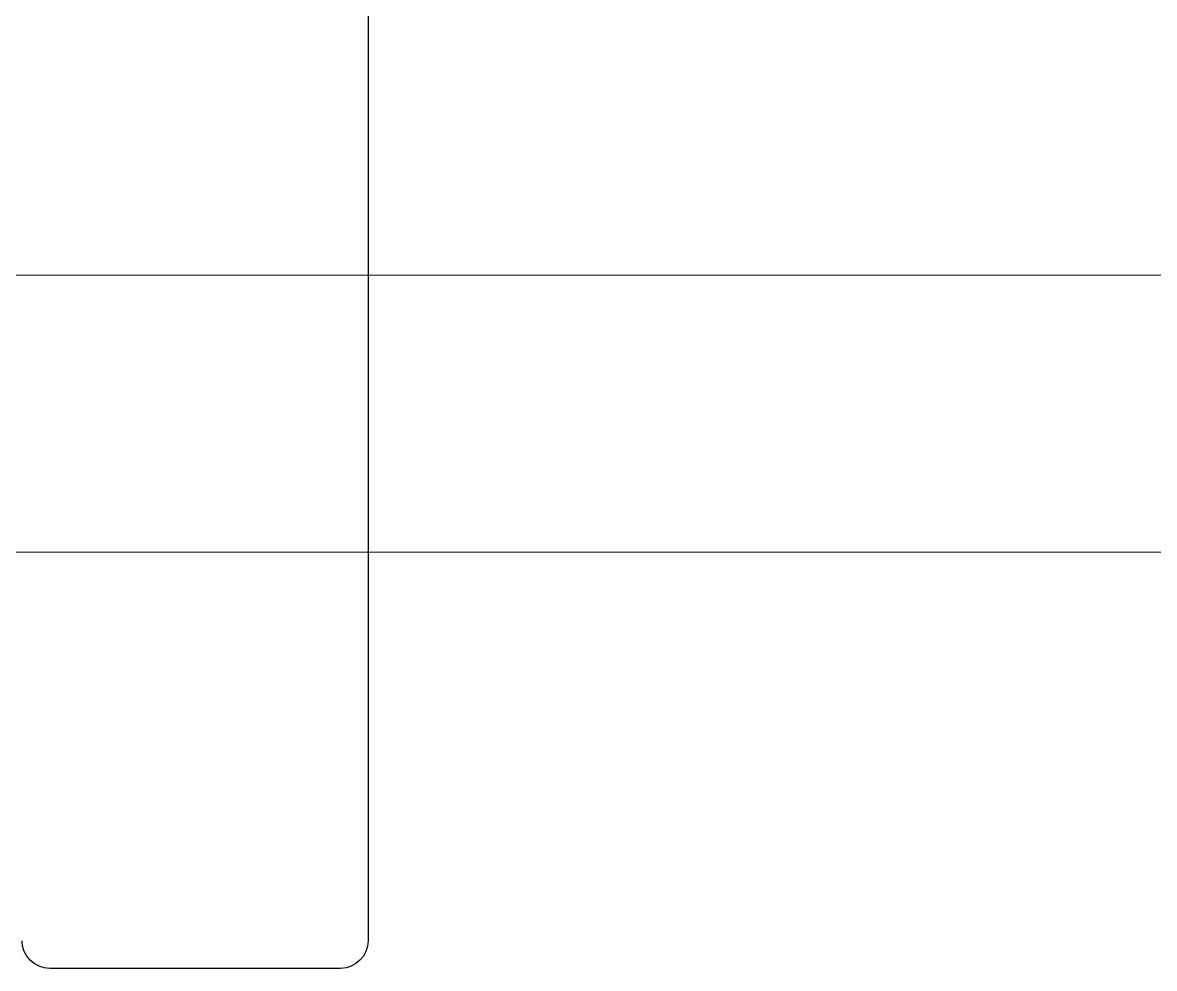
# Model space of a CAD drawing. Extents: x -82 to 113, y -82 to 93.
# Drawn here: x -2.8469 to -2.438, y 70.064 to 70.4056 of the extents above; entities that cross this region are included whole.
import ezdxf

# ---------------------------------------------------------------- set-up
doc = ezdxf.new("R2010")
doc.units = 0
doc.header["$MEASUREMENT"] = 0
doc.layers.get('0').update_dxf_attribs({"linetype": 'CONTINUOUS'})
doc.layers.add('VENT', color=5, linetype='CONTINUOUS')

# ---------------------------------------------------------------- blocks, each defined once
blk = doc.blocks.new('hdgh')
at = {"color": 7, "linetype": 'Continuous', "lineweight": 15}
for p, q in [((0.10011, -0.22468), (2.2757, -0.22468)), ((2.2757, -0.32468), (0.00011, -0.32468))]:
    blk.add_line(p, q, dxfattribs=at)
blk = doc.blocks.new('3204-1_Sash_Component')
for p, q in [((1.53668, 2.09945), (1.53668, 2.20445)), ((0.52476, 2.08945), (1.52668, 2.08945))]:
    blk.add_line(p, q)
for centre, start, end in [((1.52668, 2.20445), 0, 90), ((1.52668, 2.09945), 270, 360)]:
    blk.add_arc(centre, 0.01, start, end)
blk = doc.blocks.new('3204_Sash_Yoke_Assembly')
blk.add_blockref('3204-1_Sash_Component', (0, 0))

msp = doc.modelspace()

# ---------------------------------------------------------------- block references
at = {"rotation": 359.9999338263835}
msp.add_blockref('hdgh', (-3.45021, 70.53905), dxfattribs=at)
at = {"layer": 'VENT', "xscale": -1, "rotation": 89.99993382638357}
msp.add_blockref('3204_Sash_Yoke_Assembly', (-0.6326, 71.60072), dxfattribs=at)

doc.saveas('drawing.dxf')
